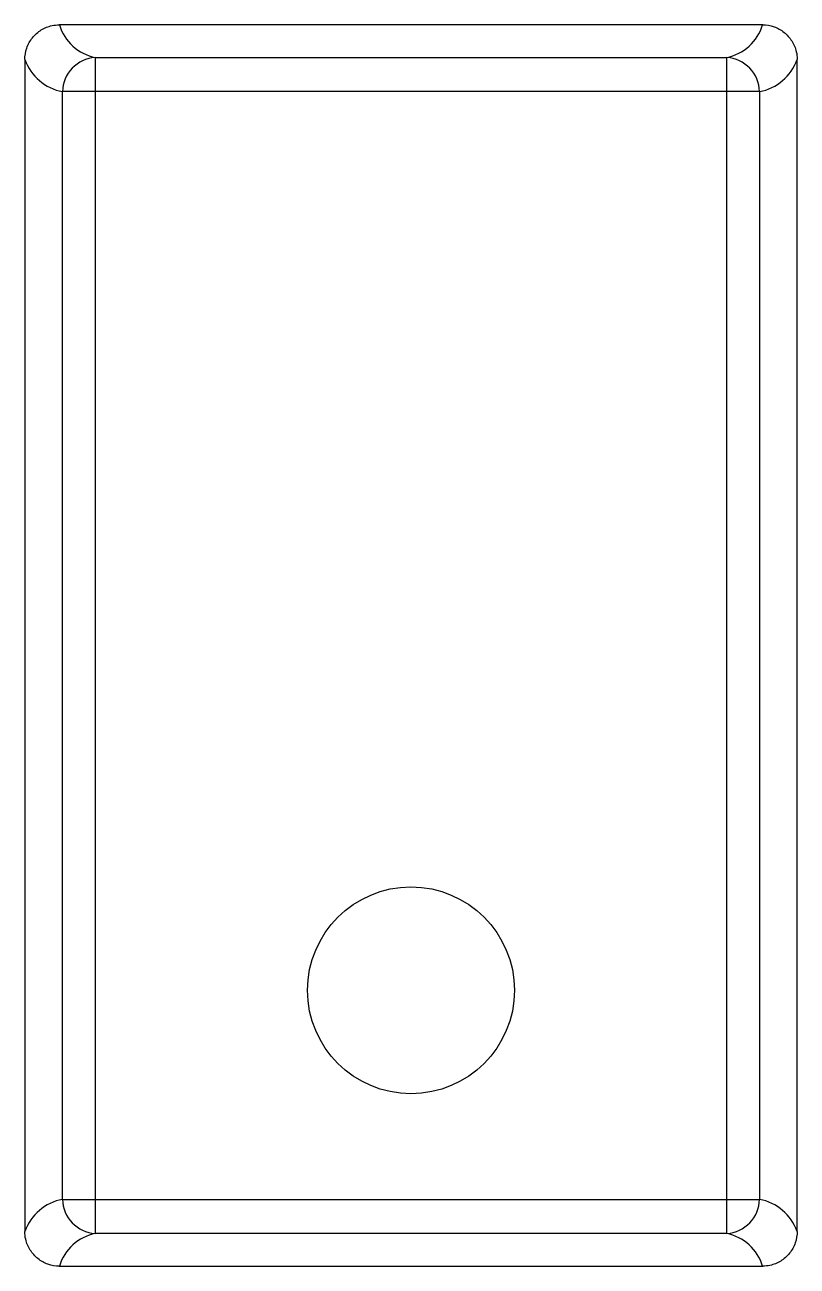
# Model space of a CAD drawing. Header units: millimetres. Extents: x -0.56 to 0.56, y -0.9 to 0.9.
import ezdxf

# ---------------------------------------------------------------- set-up
doc = ezdxf.new("R2010")
doc.units = ezdxf.units.MM

msp = doc.modelspace()

# ---------------------------------------------------------------- linework, layer by layer
at = {"color": 7, "linetype": 'Continuous', "lineweight": 25}
for p, q in [((0.51, 0.9), (-0.51, 0.9)), ((-0.56, 0.8495), (-0.56, -0.8495)), ((-0.4578, 0.8526), (-0.4578, -0.8526)), ((-0.4578, 0.8526), (0.4578, 0.8526)), ((0.4578, -0.8526), (0.4578, 0.8526)), ((0.56, -0.8495), (0.56, 0.8495)), ((0.5054, 0.8031), (-0.5054, 0.8031)), ((-0.5054, -0.8031), (-0.5054, 0.8031)), ((0.5054, 0.8031), (0.5054, -0.8031)), ((-0.5054, -0.8031), (0.5054, -0.8031)), ((0.4578, -0.8526), (-0.4578, -0.8526)), ((-0.51, -0.9), (0.51, -0.9))]:
    msp.add_line(p, q, dxfattribs=at)
msp.add_circle((0, -0.5), 0.15, dxfattribs=at)
for centre, radius, start, end in [((-0.4446, 0.9196), 0.0682, 196.673, 258.8282), ((0.4446, 0.9196), 0.0682, 281.1718, 343.327), ((-0.4921, 0.8741), 0.0722, 199.9033, 259.4024), ((-0.4543, 0.8016), 0.0512, 94.0032, 178.2992), ((0.4543, 0.8016), 0.0512, 1.7008, 85.9968), ((0.4921, 0.8741), 0.0722, 280.5976, 340.0967), ((-0.4921, -0.8741), 0.0722, 100.5976, 160.0967), ((-0.4543, -0.8016), 0.0512, 181.7008, 265.9968), ((0.4543, -0.8016), 0.0512, 274.0032, 358.2992), ((0.4921, -0.8741), 0.0722, 19.9033, 79.4024), ((-0.4446, -0.9196), 0.0682, 101.1718, 163.327), ((0.4446, -0.9196), 0.0682, 16.673, 78.8282)]:
    msp.add_arc(centre, radius, start, end, dxfattribs=at)
for points, knots in [([(-0.56, 0.8495), (-0.56, 0.8552), (-0.559, 0.861), (-0.5571, 0.8663), (-0.5553, 0.8717), (-0.5524, 0.8768), (-0.5489, 0.8813), (-0.5453, 0.8857), (-0.541, 0.8896), (-0.5361, 0.8925), (-0.5314, 0.8955), (-0.526, 0.8977), (-0.5205, 0.8989), (-0.5171, 0.8996), (-0.5135, 0.9), (-0.51, 0.9)], [0, 0, 0, 0, 0.00001706881, 0.00001706881, 0.00001706881, 0.0000341418, 0.0000341418, 0.0000341418, 0.00005114713, 0.00005114713, 0.00005114713, 0.00006800499, 0.00006800499, 0.00006800499, 0.0000785077, 0.0000785077, 0.0000785077, 0.0000785077]), ([(0.51, 0.9), (0.5155, 0.9), (0.5212, 0.899), (0.5264, 0.8972), (0.5317, 0.8954), (0.5367, 0.8926), (0.541, 0.8891), (0.5454, 0.8856), (0.5492, 0.8813), (0.5522, 0.8766), (0.5552, 0.8719), (0.5574, 0.8665), (0.5587, 0.861), (0.5596, 0.8573), (0.56, 0.8534), (0.56, 0.8495)], [0, 0, 0, 0, 0.00001667696, 0.00001667696, 0.00001667696, 0.00003334898, 0.00003334898, 0.00003334898, 0.00005009781, 0.00005009781, 0.00005009781, 0.00006699736, 0.00006699736, 0.00006699736, 0.00007850713, 0.00007850713, 0.00007850713, 0.00007850713]), ([(-0.51, -0.9), (-0.5155, -0.9), (-0.5212, -0.899), (-0.5264, -0.8972), (-0.5317, -0.8954), (-0.5367, -0.8926), (-0.541, -0.8891), (-0.5454, -0.8856), (-0.5492, -0.8813), (-0.5522, -0.8766), (-0.5552, -0.8719), (-0.5574, -0.8665), (-0.5587, -0.861), (-0.5596, -0.8573), (-0.56, -0.8534), (-0.56, -0.8495)], [0, 0, 0, 0, 0.00001667696, 0.00001667696, 0.00001667696, 0.00003334898, 0.00003334898, 0.00003334898, 0.00005009781, 0.00005009781, 0.00005009781, 0.00006699736, 0.00006699736, 0.00006699736, 0.00007850713, 0.00007850713, 0.00007850713, 0.00007850713]), ([(0.56, -0.8495), (0.56, -0.8552), (0.559, -0.861), (0.5571, -0.8663), (0.5553, -0.8717), (0.5524, -0.8768), (0.5489, -0.8813), (0.5453, -0.8857), (0.541, -0.8896), (0.5361, -0.8925), (0.5314, -0.8955), (0.526, -0.8977), (0.5205, -0.8989), (0.5171, -0.8996), (0.5135, -0.9), (0.51, -0.9)], [0, 0, 0, 0, 0.00001706881, 0.00001706881, 0.00001706881, 0.0000341418, 0.0000341418, 0.0000341418, 0.00005114713, 0.00005114713, 0.00005114713, 0.00006800499, 0.00006800499, 0.00006800499, 0.0000785077, 0.0000785077, 0.0000785077, 0.0000785077])]:
    msp.add_open_spline(points, degree=3, knots=knots, dxfattribs=at)

doc.saveas('drawing.dxf')
